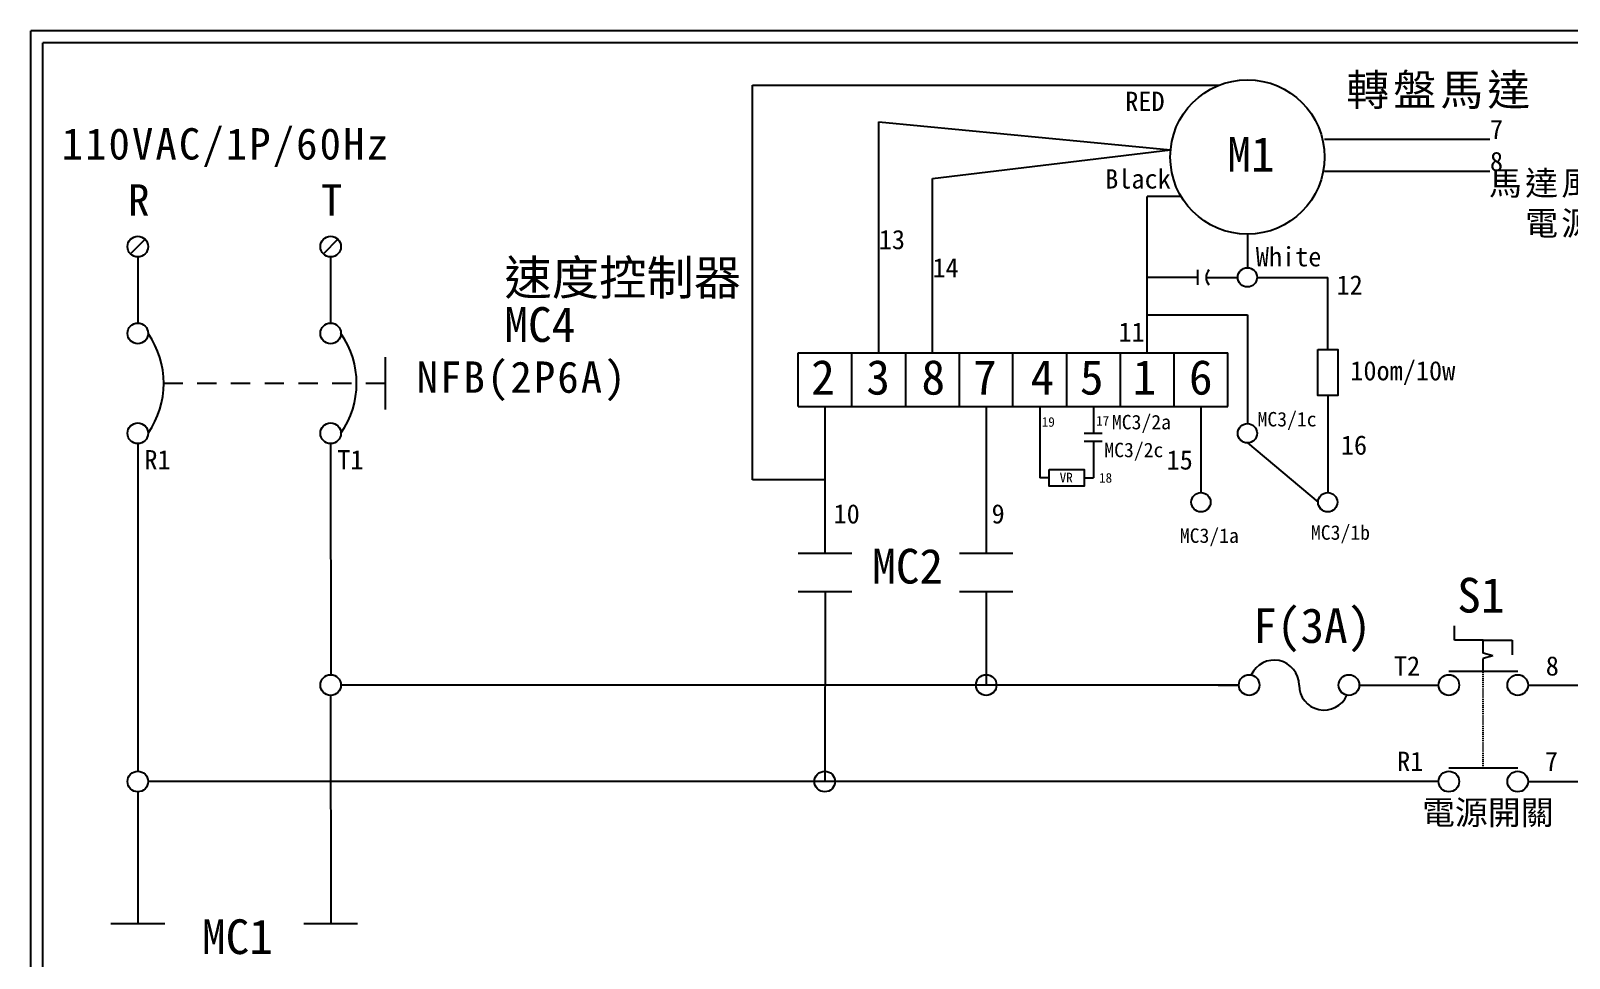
# Model space of a CAD drawing. Extents: x 10 to 297, y 3 to 207.
# Drawn here: x 10 to 169.5, y 110.8 to 207 of the extents above; entities that cross this region are included whole.
import ezdxf

# ---------------------------------------------------------------- set-up
doc = ezdxf.new("R2010")
doc.units = 0
doc.linetypes.add('DASHED', pattern=[0.2, 0.1, -0.1])
doc.linetypes.add('HIDDEN9', pattern=[3.5, 2, -1.5])
doc.layers.get('0').update_dxf_attribs({"linetype": 'CONTINUOUS'})
for name, color, linetype in [('7', 7, 'CONTINUOUS'), ('圖框層', 7, 'CONTINUOUS'), ('標尺寸層', 3, 'CONTINUOUS')]:
    doc.layers.add(name, color=color, linetype=linetype)
doc.styles.add('CNS', font='romanc.shx', dxfattribs={"bigfont": 'chineset.shx'})
doc.styles.add('STSL', font='KAIU.TTF')
doc.styles.add('標楷體', font='KAIU.TTF')

# ---------------------------------------------------------------- blocks, each defined once
blk = doc.blocks.new('FUSE')
at = {"color": 7}
for p, q in [((0, 0), (2.14, 0)), ((14.64, 0), (16.78, 0))]:
    blk.add_line(p, q, dxfattribs=at)
for centre in [(3.21, 0), (13.56, 0)]:
    blk.add_circle(centre, 1.07)
for centre, start, end in [((5.8, 0), 0, 156.116), ((10.98, 0), 180, 336.116)]:
    blk.add_arc(centre, 2.59, start, end, dxfattribs=at)

msp = doc.modelspace()

# ---------------------------------------------------------------- linework, layer by layer
for p, q in [((21.85, 185.35), (20.34, 183.83)), ((41.85, 185.35), (40.34, 183.83)), ((21.1, 164.1), (21.12, 130.19)), ((41.1, 164.1), (41.12, 140.19)), ((157.63, 143.77), (157.63, 145.27)), ((160.63, 143.77), (157.63, 143.77)), ((160.63, 143.77), (163.63, 143.77)), ((163.63, 143.77), (163.63, 142.27)), ((161.63, 142.16), (160.63, 142.43)), ((161.63, 142.16), (160.63, 141.89)), ((135.29, 139.12), (42.17, 139.12)), ((147.78, 139.12), (155.99, 139.12)), ((149.92, 139.12), (155.99, 139.12)), ((165.27, 139.12), (292.09, 139.12)), ((41.09, 138.05), (41.11, 114.4)), ((21.1, 128.05), (21.11, 114.4)), ((155.99, 129.12), (22.17, 129.12)), ((165.27, 129.12), (292.09, 129.12))]:
    msp.add_line(p, q)
at = {"color": 7, "linetype": 'HIDDEN9'}
msp.add_line((46.76, 170.41), (23.79, 170.41), dxfattribs=at)
for centre, radius in [((136.17, 193.88), 8), ((21.1, 184.59), 1.07), ((41.1, 184.59), 1.07), ((21.1, 175.59), 1.07), ((41.1, 175.59), 1.07), ((21.1, 165.23), 1.07), ((41.1, 165.23), 1.07), ((41.1, 139.12), 1.07), ((109.08, 139.12), 1.07), ((21.1, 129.12), 1.07), ((92.34, 129.12), 1.07)]:
    msp.add_circle(centre, radius)
at = {"color": 7}
for centre in [(14.74, 170.41), (34.74, 170.41)]:
    msp.add_arc(centre, 9.05, 325.1286, 34.8714, dxfattribs=at)
at = {"layer": '7'}
for p, q in [((160.63, 142.43), (160.63, 143.77)), ((157.06, 140.55), (164.2, 140.55)), ((160.63, 140.55), (160.63, 141.89)), ((157.06, 130.55), (164.2, 130.55))]:
    msp.add_line(p, q, dxfattribs=at)
at = {"layer": '7', "linetype": 'DASHED'}
msp.add_line((160.63, 130.55), (160.63, 140.55), dxfattribs=at)
at = {"layer": '7'}
for centre in [(157.06, 139.12), (164.2, 139.12), (157.06, 129.12), (164.2, 129.12)]:
    msp.add_circle(centre, 1.07, dxfattribs=at)
at = {"layer": '圖框層', "color": 7}
for p, q in [((297, 206.97), (10, 206.97)), ((10, 3), (10, 206.97)), ((295.75, 205.72), (11.25, 205.72)), ((11.25, 4.25), (11.25, 205.72))]:
    msp.add_line(p, q, dxfattribs=at)
at = {"layer": '標尺寸層', "color": 7}
for p, q in [((84.86, 160.42), (84.86, 201.32)), ((84.86, 201.32), (133.23, 201.32)), ((97.94, 173.59), (97.94, 197.53)), ((97.94, 197.53), (128.21, 194.64)), ((144.17, 195.73), (161.32, 195.73)), ((103.51, 191.66), (128.21, 194.64)), ((103.51, 173.59), (103.51, 191.66)), ((144.17, 192.42), (161.32, 192.42)), ((129.28, 189.8), (125.78, 189.8)), ((125.78, 173.59), (125.78, 189.8)), ((136.17, 185.88), (136.17, 182.4)), ((21.1, 183.52), (21.1, 176.66)), ((41.1, 183.52), (41.1, 176.66)), ((131, 182.18), (131, 180.61)), ((131, 181.4), (125.78, 181.4)), ((131.89, 181.4), (135.17, 181.4)), ((137.17, 181.4), (144.5, 181.4)), ((144.5, 173.92), (144.5, 181.4)), ((125.81, 177.51), (136.17, 177.51)), ((136.17, 177.51), (136.17, 166.23)), ((46.76, 173.14), (46.76, 167.68)), ((89.59, 168.02), (89.59, 173.59)), ((89.59, 173.59), (95.16, 173.59)), ((95.16, 168.02), (95.16, 173.59)), ((95.16, 168.02), (95.16, 173.59)), ((95.16, 173.59), (100.73, 173.59)), ((100.73, 168.02), (100.73, 173.59)), ((100.73, 168.02), (100.73, 173.59)), ((100.73, 173.59), (106.3, 173.59)), ((106.3, 168.02), (106.3, 173.59)), ((106.3, 168.02), (106.3, 173.59)), ((106.3, 173.59), (111.86, 173.59)), ((111.86, 168.02), (111.86, 173.59)), ((111.86, 168.02), (111.86, 173.59)), ((111.86, 173.59), (117.43, 173.59)), ((117.43, 168.02), (117.43, 173.59)), ((117.43, 168.02), (117.43, 173.59)), ((117.43, 173.59), (123, 173.59)), ((123, 168.02), (123, 173.59)), ((123, 168.02), (123, 173.59)), ((123, 173.59), (128.57, 173.59)), ((128.57, 168.02), (128.57, 173.59)), ((128.57, 168.02), (128.57, 173.59)), ((128.57, 173.59), (134.13, 173.59)), ((134.13, 168.02), (134.13, 173.59)), ((144.5, 169.15), (144.5, 159.08)), ((89.59, 168.02), (95.16, 168.02)), ((92.38, 152.81), (92.38, 168.02)), ((95.16, 168.02), (100.73, 168.02)), ((100.73, 168.02), (106.3, 168.02)), ((106.3, 168.02), (111.86, 168.02)), ((109.08, 168.02), (109.08, 152.81)), ((111.86, 168.02), (117.43, 168.02)), ((114.65, 168.02), (114.65, 160.62)), ((117.43, 168.02), (123, 168.02)), ((120.22, 168.02), (120.22, 165.23)), ((123, 168.02), (128.57, 168.02)), ((128.57, 168.02), (134.13, 168.02)), ((131.35, 168.02), (131.35, 159.08)), ((119.23, 165.23), (121.12, 165.23)), ((119.23, 164.4), (121.12, 164.4)), ((120.22, 164.4), (120.22, 160.62)), ((21.1, 164.16), (21.1, 164.1)), ((41.1, 164.16), (41.1, 164.1)), ((136.17, 164.23), (143.5, 158.08)), ((92.38, 160.42), (84.86, 160.42)), ((115.61, 160.62), (114.65, 160.62)), ((119.23, 160.62), (120.22, 160.62)), ((89.59, 152.81), (95.16, 152.81)), ((106.3, 152.81), (111.86, 152.81)), ((89.59, 148.84), (95.16, 148.84)), ((92.37, 148.84), (92.34, 129.12)), ((106.3, 148.84), (111.86, 148.84)), ((109.08, 148.84), (109.08, 139.12)), ((18.32, 114.4), (23.89, 114.4)), ((38.32, 114.4), (43.89, 114.4))]:
    msp.add_line(p, q, dxfattribs=at)
for points in [[(143.48, 173.92), (145.53, 173.92), (145.53, 169.15), (143.48, 169.15)], [(115.61, 161.48), (119.23, 161.48), (119.23, 159.75), (115.61, 159.75)]]:
    msp.add_lwpolyline(points, close=True, dxfattribs=at)
for centre in [(136.17, 181.4), (136.17, 165.23), (131.35, 158.08), (144.5, 158.08)]:
    msp.add_circle(centre, 1, dxfattribs=at)
msp.add_arc((133.08, 181.4), 1.19, 138.7324, 221.2676, dxfattribs=at)

# ---------------------------------------------------------------- block references
at = {"color": 7}
msp.add_blockref('FUSE', (133.14, 139.12), dxfattribs=at)

# ---------------------------------------------------------------- texts
at = {"color": 0, "style": '標楷體'}
for s, insert, char_height, width, attachment_point in [('{\\T1.1;轉盤馬達}', (156.18, 202.47), 3.25, 23.8596, 2), ('\\pt6.5;{\\T1.1;110VAC/1P/60Hz}', (13.2, 196.87), 3.25, 35.213, 1), ('{\\T1.1;馬達風扇電源}', (168.72, 192.42), 2.5, 17.0736, 2), ('\\pt6.5;{\\T1.1;R}', (20.1, 191.05), 3.25, 2, 1), ('\\pt6.5;{\\T1.1;T}', (40.1, 191.05), 3.25, 2, 1), ('\\pt6.5;{\\T1.1;NFB(2P6A)}', (60.96, 172.68), 3.25, 24.6072, 2)]:
    msp.add_mtext(s, dxfattribs=dict(at, insert=insert, char_height=char_height, width=width, attachment_point=attachment_point))
at = {"layer": '圖框層', "color": 4, "style": 'STSL'}
for s, height, p in [('RED', 2, (123.5, 198.65)), ('7', 2, (161.32, 195.73)), ('M1', 3.6, (134.09, 192.36)), ('8', 2, (161.32, 192.42)), ('Black', 2, (121.42, 190.61)), ('13', 2, (97.94, 184.32)), ('速度控制器', 3.6, (59.12, 179.57)), ('White', 2, (137.04, 182.54)), ('14', 2, (103.51, 181.39)), ('12', 2, (145.41, 179.61)), ('MC4', 3.6, (59.12, 174.71)), ('11', 2, (122.8, 174.73)), ('2', 3.6, (90.93, 169.24)), ('3', 3.6, (96.65, 169.24)), ('8', 3.6, (102.37, 169.24)), ('7', 3.6, (107.72, 169.24)), ('4', 3.6, (113.68, 169.24)), ('5', 3.6, (118.8, 169.24)), ('1', 3.6, (124.28, 169.24)), ('6', 3.6, (130.11, 169.24)), ('10om/10w', 2, (146.84, 170.72)), ('MC3/1c', 1.5, (137.22, 165.94)), ('19', 1, (114.84, 165.91)), ('17', 1, (120.48, 166.03)), ('MC3/2a', 1.5, (122.12, 165.64)), ('MC3/2c', 1.5, (121.33, 162.75)), ('16', 2, (145.86, 163.01)), ('R1', 2, (21.78, 161.49)), ('T1', 2, (41.78, 161.49)), ('15', 2, (127.79, 161.47)), ('VR', 1, (116.7, 160.14)), ('18', 1, (120.78, 160.11)), ('10', 2, (93.25, 155.88)), ('9', 2, (109.64, 155.88)), ('MC3/1a', 1.5, (129.16, 153.87)), ('MC3/1b', 1.5, (142.76, 154.19)), ('MC2', 3.6, (97.26, 149.65)), ('S1', 3.6, (157.93, 146.64)), ('F(3A)', 3.6, (136.77, 143.49)), ('T2', 2, (151.36, 140.11)), ('8', 2, (167.11, 140.11)), ('R1', 2, (151.69, 130.22)), ('7', 2, (167.02, 130.22)), ('MC1', 3.6, (27.76, 111.23))]:
    msp.add_text(s, height=height, dxfattribs=at).set_placement(p)
at = {"layer": '標尺寸層', "color": 7, "insert": (154.28, 127.16), "char_height": 2.5, "width": 14.0847, "attachment_point": 1, "style": 'CNS'}
msp.add_mtext('{\\fDFKai-SB|b0|i0|c136|p65;電源開關}', dxfattribs=at)

doc.saveas('drawing.dxf')
